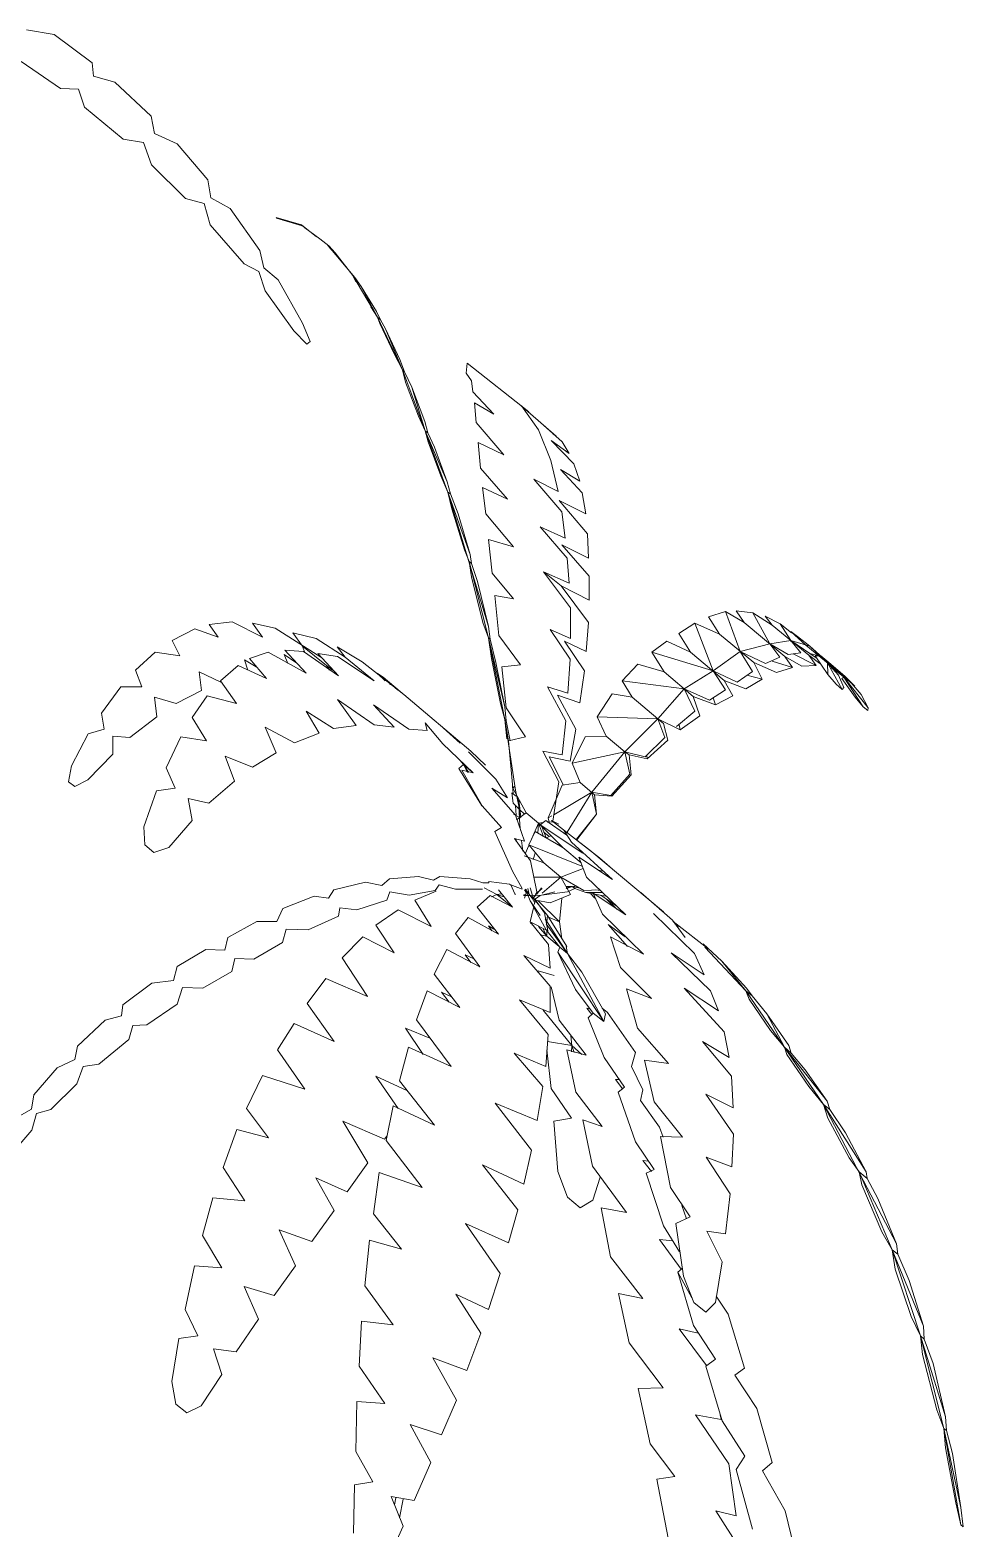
# Model space of a CAD drawing. Header units: inches. Extents: x 4 to 844, y 19 to 530.
# Drawn here: x 535.96 to 541.65, y 233.29 to 242.42 of the extents above; entities that cross this region are included whole.
import ezdxf

# ---------------------------------------------------------------- set-up
doc = ezdxf.new("R2010")
doc.units = ezdxf.units.IN
doc.header["$MEASUREMENT"] = 0
doc.layers.add('HH9B', color=103, linetype='Continuous')

msp = doc.modelspace()

# ---------------------------------------------------------------- linework, layer by layer
at = {"layer": 'HH9B', "lineweight": 0}
for p, q in [((536.11073, 242.39433), (535.9413, 242.42175)), ((536.34176, 242.222), (536.11073, 242.39433)), ((536.14924, 242.06533), (535.9105, 242.22983)), ((536.34947, 242.13975), (536.34176, 242.222)), ((536.34947, 242.13975), (536.48039, 242.1045)), ((536.25962, 242.06141), (536.14924, 242.06533)), ((536.25962, 242.06141), (536.29556, 241.95175)), ((536.70115, 241.89691), (536.48039, 242.1045)), ((536.53173, 241.75591), (536.29556, 241.95175)), ((536.72169, 241.79116), (536.70115, 241.89691)), ((536.72169, 241.79116), (536.86031, 241.7285)), ((536.65495, 241.73633), (536.53173, 241.75591)), ((536.65495, 241.73633), (536.70372, 241.59925)), ((537.04771, 241.50916), (536.86031, 241.7285)), ((536.70372, 241.59925), (536.91165, 241.39558)), ((537.06568, 241.3995), (537.04771, 241.50916)), ((536.91165, 241.39558), (537.0246, 241.36425)), ((537.06568, 241.3995), (537.18376, 241.33291)), ((537.06054, 241.235), (537.0246, 241.36425)), ((537.36346, 241.07833), (537.18376, 241.33291)), ((537.26847, 240.99608), (537.06054, 241.235)), ((537.46357, 241.27808), (537.46614, 241.27416)), ((537.61759, 241.235), (537.46357, 241.27808)), ((537.46614, 241.27416), (537.62273, 241.22716)), ((537.61759, 241.235), (537.50464, 241.26241)), ((537.63813, 241.21541), (537.61759, 241.235)), ((537.61759, 241.235), (537.71001, 241.16058)), ((537.62273, 241.22716), (537.61759, 241.235)), ((537.73055, 241.14883), (537.63813, 241.21541)), ((537.65867, 241.20366), (537.65353, 241.20366)), ((537.78445, 241.10575), (537.73055, 241.14883)), ((537.38913, 240.97258), (537.36346, 241.07833)), ((537.77419, 241.11358), (537.94361, 240.91383)), ((537.79729, 241.08616), (537.77419, 241.11358)), ((537.82296, 241.06266), (537.78445, 241.10575)), ((537.93078, 240.92558), (537.82296, 241.06266)), ((537.26847, 240.99608), (537.35832, 240.94908)), ((537.35832, 240.94908), (537.39683, 240.83158)), ((537.47641, 240.89816), (537.38913, 240.97258)), ((537.6253, 240.63575), (537.47641, 240.89816)), ((538.08223, 240.671), (537.93078, 240.92558)), ((537.93078, 240.92558), (537.94875, 240.88641)), ((537.94361, 240.91383), (537.93078, 240.92558)), ((537.94361, 240.91383), (537.98212, 240.859)), ((538.07453, 240.70625), (537.98212, 240.859)), ((537.98212, 240.859), (538.08223, 240.671)), ((537.39683, 240.83158), (537.57139, 240.58875)), ((538.04116, 240.73366), (538.08223, 240.671)), ((538.1002, 240.65533), (538.07453, 240.70625)), ((538.08223, 240.671), (538.1002, 240.65533)), ((538.09507, 240.63183), (538.08223, 240.671)), ((538.23369, 240.34983), (538.08223, 240.671)), ((537.57139, 240.58875), (537.65097, 240.5065)), ((537.6253, 240.63575), (537.6715, 240.52216)), ((538.09507, 240.63183), (538.18235, 240.44775)), ((538.1002, 240.65533), (538.13101, 240.6005)), ((538.21829, 240.4125), (538.13101, 240.6005)), ((538.13101, 240.6005), (538.23369, 240.34983)), ((537.6715, 240.52216), (537.65097, 240.5065)), ((538.18235, 240.44775), (538.23369, 240.34983)), ((538.24653, 240.33808), (538.21829, 240.4125)), ((538.6286, 240.39135), (538.62132, 240.33024)), ((539.00381, 240.09524), (538.6286, 240.39135)), ((538.24653, 240.33808), (538.23369, 240.34983)), ((538.23369, 240.34983), (538.37231, 239.97774)), ((538.25166, 240.27541), (538.23369, 240.34983)), ((538.29017, 240.24408), (538.24653, 240.33808)), ((538.65464, 240.28363), (538.62132, 240.33024)), ((538.25166, 240.27541), (538.33124, 240.06783)), ((538.36974, 240.03649), (538.29017, 240.24408)), ((538.37231, 239.97774), (538.29017, 240.24408)), ((538.65464, 240.28363), (538.66239, 240.21666)), ((538.79074, 240.07958), (538.66239, 240.21666)), ((538.79074, 240.07958), (538.67266, 240.15008)), ((538.67266, 240.15008), (538.68293, 240.02866)), ((539.06347, 239.98401), (538.95817, 240.13006)), ((539.17067, 239.94641), (538.96787, 240.12266)), ((538.33124, 240.06783), (538.37231, 239.97774)), ((538.38771, 239.96599), (538.36974, 240.03649)), ((538.68293, 240.02866), (538.85235, 239.83283)), ((539.20661, 239.91116), (539.07569, 240.02866)), ((538.51093, 239.60566), (538.37231, 239.97774)), ((538.37231, 239.97774), (538.5058, 239.66833)), ((538.37231, 239.97774), (538.38771, 239.96599)), ((538.39028, 239.91116), (538.37231, 239.97774)), ((538.42879, 239.87983), (538.38771, 239.96599)), ((539.13705, 239.79691), (539.06347, 239.98401)), ((539.1527, 239.95816), (539.17067, 239.94641)), ((538.39028, 239.91116), (538.46729, 239.70358)), ((538.5058, 239.66833), (538.42879, 239.87983)), ((538.69576, 239.90724), (538.85235, 239.83283)), ((538.7086, 239.75058), (538.69576, 239.90724)), ((539.27848, 239.77799), (539.13986, 239.91899)), ((539.13986, 239.91899), (539.25025, 239.84066)), ((539.25025, 239.84066), (539.20661, 239.91116)), ((538.7086, 239.75058), (538.87289, 239.56258)), ((539.1835, 239.60958), (539.13705, 239.79691)), ((539.31442, 239.67224), (539.27848, 239.77799)), ((538.46729, 239.70358), (538.51093, 239.60566)), ((538.52633, 239.59391), (538.5058, 239.66833)), ((539.03461, 239.68399), (539.1835, 239.60958)), ((539.03461, 239.68399), (539.20404, 239.48424)), ((539.32983, 239.60174), (539.19634, 239.74274)), ((539.19634, 239.74274), (539.31442, 239.67224)), ((538.52633, 239.59391), (538.51093, 239.60566)), ((538.51093, 239.60566), (538.64699, 239.22574)), ((538.51093, 239.60566), (538.75737, 238.78708)), ((538.53404, 239.50383), (538.51093, 239.60566)), ((538.57254, 239.47249), (538.52633, 239.59391)), ((538.72143, 239.63308), (538.87289, 239.56258)), ((538.74197, 239.47249), (538.72143, 239.63308)), ((539.35036, 239.47249), (539.32983, 239.60174)), ((538.61105, 239.25316), (538.53404, 239.50383)), ((539.36063, 239.35108), (539.18864, 239.55474)), ((539.18864, 239.55474), (539.35036, 239.47249)), ((539.20404, 239.48424), (539.22458, 239.32366)), ((538.57254, 239.47249), (538.64699, 239.22574)), ((538.91139, 239.27274), (538.74197, 239.47249)), ((539.07312, 239.39416), (539.23741, 239.20224)), ((539.22458, 239.32366), (539.07312, 239.39416)), ((538.91139, 239.27274), (538.75737, 239.31583)), ((538.78047, 239.11216), (538.75737, 239.31583)), ((539.36833, 239.20224), (539.36063, 239.35108)), ((538.63929, 239.18266), (538.61105, 239.25316)), ((538.65469, 239.17091), (538.64699, 239.22574)), ((539.3709, 239.09258), (539.20404, 239.28449)), ((539.20404, 239.28449), (539.36833, 239.20224)), ((539.23741, 239.20224), (539.25025, 239.04949)), ((538.63929, 239.18266), (538.65469, 239.17091)), ((538.63929, 239.18266), (538.75737, 238.71658)), ((538.63929, 239.18266), (538.65469, 239.08866)), ((538.69063, 239.06124), (538.65469, 239.17091)), ((538.91139, 238.95549), (538.78047, 239.11216)), ((539.09366, 239.11999), (539.25795, 238.90066)), ((539.25025, 239.04949), (539.09366, 239.11999)), ((539.20147, 239.03383), (539.09879, 239.11608)), ((538.724, 238.81058), (538.65469, 239.08866)), ((538.75737, 238.78708), (538.69063, 239.06124)), ((539.36833, 238.81058), (539.20147, 239.03383)), ((539.20147, 239.03383), (539.3709, 238.94766)), ((539.3709, 238.94766), (539.3709, 239.09258)), ((538.91139, 238.95549), (538.79588, 238.97508)), ((538.79588, 238.97508), (538.82155, 238.73224)), ((539.25795, 238.90066), (539.25795, 238.71266)), ((540.09994, 238.84583), (540.20263, 238.87716)), ((540.16669, 238.74008), (540.09994, 238.84583)), ((540.20263, 238.87716), (540.31558, 238.81058)), ((540.20263, 238.87716), (540.29247, 238.63433)), ((540.31558, 238.81058), (540.2668, 238.88108)), ((540.2668, 238.88108), (540.36949, 238.86933)), ((540.48757, 238.79491), (540.36949, 238.86933)), ((540.36949, 238.86933), (540.47217, 238.68133)), ((540.48757, 238.79491), (540.44393, 238.84974)), ((540.44393, 238.84974), (540.53634, 238.80274)), ((536.96813, 238.77141), (536.82951, 238.70091)), ((537.10932, 238.72049), (536.96813, 238.77141)), ((537.1966, 238.81449), (537.05541, 238.79883)), ((537.05541, 238.79883), (537.10932, 238.72049)), ((537.38143, 238.72049), (537.1966, 238.81449)), ((537.45844, 238.77533), (537.31982, 238.80666)), ((537.31982, 238.80666), (537.38143, 238.72049)), ((537.73568, 238.59908), (537.45844, 238.77533)), ((537.70744, 238.71266), (537.56625, 238.74791)), ((537.56625, 238.74791), (537.6253, 238.66566)), ((538.75737, 238.71658), (538.724, 238.81058)), ((538.76764, 238.70874), (538.75737, 238.78708)), ((539.25795, 238.71266), (539.13473, 238.76749)), ((539.13473, 238.76749), (539.25538, 238.58733)), ((539.36833, 238.81058), (539.35293, 238.63433)), ((539.91768, 238.74399), (540.01523, 238.80666)), ((539.98956, 238.63041), (539.91768, 238.74399)), ((540.12818, 238.51683), (540.01523, 238.80666)), ((540.01523, 238.80666), (540.16669, 238.74008)), ((540.31558, 238.81058), (540.56458, 238.60299)), ((540.60052, 238.70091), (540.48757, 238.79491)), ((540.53634, 238.80274), (540.60566, 238.74791)), ((540.53634, 238.80274), (540.60052, 238.70091)), ((540.60052, 238.75574), (540.69294, 238.67349)), ((540.64159, 238.72441), (540.60052, 238.75574)), ((536.82951, 238.70091), (536.87571, 238.60691)), ((537.6253, 238.66566), (537.77162, 238.54816)), ((537.63813, 238.62649), (537.6253, 238.66566)), ((537.88457, 238.59908), (537.70744, 238.71266)), ((537.98725, 238.57166), (537.8358, 238.66174)), ((537.8358, 238.66174), (537.88457, 238.59908)), ((538.75737, 238.71658), (538.76764, 238.70874)), ((538.75737, 238.71658), (538.77534, 238.59124)), ((538.85749, 238.21916), (538.75737, 238.71658)), ((538.75737, 238.71658), (538.85749, 238.29749)), ((538.80358, 238.56774), (538.76764, 238.70874)), ((538.82155, 238.73224), (538.95247, 238.55208)), ((539.35293, 238.63433), (539.22201, 238.69699)), ((539.22201, 238.69699), (539.34266, 238.51683)), ((539.84581, 238.69699), (539.75339, 238.63041)), ((539.98956, 238.63041), (539.84581, 238.69699)), ((540.37462, 238.56774), (540.16669, 238.74008)), ((540.29247, 238.63433), (540.47217, 238.68133)), ((540.47217, 238.68133), (540.60052, 238.70091)), ((540.47217, 238.68133), (540.53378, 238.59908)), ((540.58512, 238.61474), (540.47217, 238.68133)), ((540.60052, 238.69699), (540.60052, 238.70091)), ((540.60052, 238.70091), (540.66213, 238.62649)), ((540.60052, 238.70091), (540.75455, 238.59516)), ((540.60052, 238.70091), (540.71604, 238.66566)), ((540.61079, 238.68916), (540.60052, 238.69699)), ((540.61592, 238.68916), (540.60822, 238.68916)), ((540.60822, 238.68916), (540.61079, 238.68916)), ((540.71091, 238.61083), (540.62106, 238.68524)), ((540.71604, 238.66566), (540.64159, 238.72441)), ((540.86236, 238.53249), (540.69294, 238.67349)), ((540.71604, 238.66566), (540.81359, 238.57949)), ((540.71604, 238.66566), (540.82386, 238.56383)), ((536.72682, 238.63041), (536.60617, 238.52074)), ((536.87571, 238.60691), (536.72682, 238.63041)), ((537.27104, 238.58341), (537.29158, 238.52074)), ((537.27104, 238.58341), (537.34292, 238.54033)), ((537.30185, 238.59124), (537.4148, 238.63041)), ((537.40453, 238.46983), (537.30185, 238.59124)), ((537.4148, 238.63041), (537.64583, 238.50116)), ((537.51235, 238.61474), (537.53545, 238.55991)), ((537.51235, 238.61474), (537.58422, 238.56774)), ((537.51748, 238.64216), (537.63043, 238.63433)), ((537.64583, 238.50116), (537.51748, 238.64216)), ((537.8435, 238.48549), (537.63043, 238.63433)), ((537.71771, 238.62258), (537.8435, 238.48549)), ((537.83836, 238.60299), (537.71771, 238.62258)), ((537.83836, 238.60299), (538.0617, 238.45416)), ((537.88457, 238.59908), (538.0617, 238.45416)), ((538.24139, 238.37191), (537.98725, 238.57166)), ((538.83182, 238.31708), (538.77534, 238.59124)), ((538.80358, 238.56774), (538.85749, 238.29749)), ((539.24255, 238.37974), (539.25538, 238.58733)), ((539.75339, 238.63041), (539.82784, 238.50899)), ((539.75339, 238.63041), (540.12818, 238.51683)), ((540.19493, 238.45808), (539.98956, 238.63041)), ((540.12818, 238.51683), (540.29247, 238.63433)), ((540.4465, 238.55991), (540.29247, 238.63433)), ((540.29247, 238.63433), (540.36692, 238.51291)), ((540.42596, 238.46591), (540.37462, 238.56774)), ((540.37462, 238.56774), (540.51324, 238.50508)), ((540.53378, 238.59908), (540.4465, 238.55991)), ((540.61079, 238.53641), (540.48757, 238.57558)), ((540.61079, 238.53641), (540.56458, 238.60299)), ((540.56458, 238.60299), (540.66727, 238.54424)), ((540.66213, 238.62649), (540.58512, 238.61474)), ((540.75455, 238.54816), (540.61592, 238.61866)), ((540.75455, 238.54816), (540.71091, 238.61083)), ((540.71091, 238.61083), (540.77765, 238.55991)), ((540.77251, 238.60691), (540.71604, 238.62258)), ((540.78278, 238.60691), (540.74941, 238.60691)), ((540.74941, 238.60691), (540.82642, 238.49333)), ((540.84439, 238.55599), (540.78278, 238.60691)), ((540.86236, 238.53249), (540.81359, 238.57949)), ((540.8906, 238.48941), (540.82386, 238.56383)), ((540.82386, 238.56383), (540.9137, 238.40324)), ((540.82386, 238.56383), (540.82642, 238.49333)), ((536.60617, 238.52074), (536.64468, 238.41891)), ((536.9938, 238.50899), (537.12729, 238.44633)), ((537.0092, 238.39541), (536.9938, 238.50899)), ((537.12472, 238.45416), (537.23254, 238.54816)), ((537.23254, 238.54816), (537.40453, 238.46983)), ((537.77162, 238.54816), (537.78959, 238.52074)), ((537.80756, 238.52074), (537.77162, 238.54816)), ((538.07967, 238.50116), (538.12844, 238.45416)), ((538.1156, 238.47766), (538.07967, 238.50116)), ((538.1156, 238.47766), (538.23112, 238.37974)), ((538.20289, 238.39933), (538.1156, 238.47766)), ((538.83952, 238.54033), (538.95247, 238.55208)), ((538.86519, 238.28966), (538.83952, 238.54033)), ((539.34266, 238.51683), (539.31442, 238.32099)), ((539.66868, 238.55599), (539.5737, 238.45416)), ((539.82784, 238.50899), (539.66868, 238.55599)), ((540.00496, 238.36016), (539.82784, 238.50899)), ((539.95105, 238.40716), (540.12818, 238.51683)), ((540.12818, 238.51683), (540.20263, 238.39933)), ((540.2745, 238.44633), (540.12818, 238.51683)), ((540.36692, 238.51291), (540.2745, 238.44633)), ((540.33355, 238.48941), (540.42596, 238.46591)), ((540.51324, 238.50508), (540.61079, 238.53641)), ((540.66727, 238.54424), (540.75455, 238.54816)), ((540.82642, 238.49333), (540.87776, 238.43458)), ((540.84439, 238.55599), (540.8829, 238.51291)), ((540.93167, 238.48158), (540.84439, 238.55599)), ((540.84953, 238.53249), (540.8829, 238.51291)), ((540.99072, 238.42283), (540.85979, 238.53641)), ((540.85979, 238.53641), (540.86236, 238.53249)), ((540.8829, 238.51291), (540.86236, 238.51683)), ((540.8829, 238.51291), (540.88033, 238.51291)), ((540.88033, 238.51291), (540.96761, 238.44241)), ((540.92397, 238.41499), (540.8906, 238.48941)), ((540.91114, 238.46983), (540.92397, 238.47766)), ((540.99328, 238.35624), (540.91114, 238.46983)), ((540.92397, 238.47766), (541.07286, 238.28966)), ((540.92397, 238.47766), (541.04206, 238.29749)), ((540.99072, 238.42283), (540.93167, 238.48158)), ((536.51632, 238.41891), (536.39824, 238.25833)), ((536.64468, 238.41891), (536.51632, 238.41891)), ((537.0092, 238.39541), (536.85518, 238.31708)), ((537.22227, 238.31708), (537.12472, 238.45416)), ((538.15411, 238.43849), (538.15925, 238.43066)), ((539.11676, 238.41891), (539.22971, 238.21133)), ((539.11676, 238.41891), (539.24255, 238.37974)), ((539.5737, 238.45416), (539.95105, 238.40716)), ((539.5737, 238.45416), (539.63274, 238.35624)), ((539.78933, 238.22308), (539.95105, 238.40716)), ((539.95105, 238.40716), (540.01523, 238.27008)), ((540.10508, 238.33666), (539.95105, 238.40716)), ((540.20263, 238.39933), (540.10508, 238.33666)), ((540.24627, 238.36408), (540.19493, 238.45808)), ((540.19493, 238.45808), (540.32585, 238.40716)), ((540.42596, 238.46591), (540.32585, 238.40716)), ((540.87776, 238.43458), (540.9137, 238.40324)), ((540.9137, 238.40324), (540.92397, 238.41499)), ((541.02922, 238.37191), (540.96761, 238.44241)), ((536.72169, 238.35624), (536.85518, 238.31708)), ((536.72169, 238.35624), (536.73709, 238.23483)), ((536.95273, 238.23091), (537.04257, 238.36408)), ((537.04257, 238.36408), (537.22227, 238.31708)), ((537.83836, 238.34058), (538.0617, 238.18783)), ((537.95131, 238.18391), (537.83836, 238.34058)), ((538.05656, 238.30924), (538.18235, 238.17216)), ((538.05656, 238.30924), (538.2722, 238.16041)), ((538.64955, 238.02724), (538.24139, 238.37191)), ((538.85749, 238.21916), (538.83182, 238.31708)), ((538.86519, 238.21133), (538.85749, 238.29749)), ((538.98327, 238.11341), (538.86519, 238.28966)), ((539.31442, 238.32099), (539.17837, 238.36799)), ((539.17837, 238.36799), (539.29132, 238.16041)), ((539.51209, 238.37583), (539.41967, 238.23483)), ((539.63274, 238.35624), (539.51209, 238.37583)), ((539.78933, 238.22308), (539.63274, 238.35624)), ((540.04604, 238.24266), (540.00496, 238.36016)), ((540.00496, 238.36016), (540.14102, 238.30924)), ((540.14102, 238.30924), (540.12818, 238.35233)), ((540.14102, 238.30924), (540.24627, 238.36408)), ((541.04206, 238.29749), (540.99328, 238.35624)), ((541.07286, 238.28966), (541.02922, 238.37191)), ((541.04206, 238.29749), (541.07029, 238.27399)), ((541.07029, 238.27399), (541.07286, 238.28966)), ((536.39824, 238.25833), (536.41621, 238.16041)), ((536.73709, 238.23483), (536.5728, 238.10949)), ((537.04001, 238.08991), (536.95273, 238.23091)), ((537.81269, 238.16433), (537.64583, 238.27008)), ((537.72541, 238.13691), (537.64583, 238.27008)), ((538.48013, 238.07033), (538.37231, 238.19958)), ((538.38515, 238.15258), (538.37231, 238.19958)), ((538.85749, 238.21916), (538.86519, 238.21133)), ((538.85749, 238.21916), (538.88059, 238.08991)), ((538.87032, 238.10166), (538.85749, 238.21916)), ((538.85749, 238.21916), (538.92166, 237.78832)), ((538.89086, 238.08991), (538.86519, 238.21133)), ((539.22971, 238.21133), (539.20661, 238.00374)), ((539.41967, 238.23483), (539.47615, 238.11733)), ((539.41967, 238.23483), (539.78933, 238.22308)), ((539.5891, 238.02333), (539.78933, 238.22308)), ((539.79446, 238.21916), (539.78933, 238.22308)), ((539.78933, 238.22308), (539.92538, 238.15649)), ((539.78933, 238.22308), (539.83297, 238.10949)), ((539.82527, 238.19566), (539.79446, 238.21916)), ((539.85094, 238.09383), (539.82527, 238.19566)), ((540.01523, 238.27008), (539.90485, 238.17608)), ((539.92538, 238.15649), (540.04604, 238.24266)), ((536.21598, 237.93716), (536.31866, 238.13299)), ((536.31866, 238.13299), (536.41621, 238.16041)), ((536.46755, 238.11733), (536.5728, 238.10949)), ((536.46755, 238.11733), (536.46755, 238.00766)), ((536.79357, 237.92541), (536.88341, 238.11341)), ((536.88341, 238.11341), (537.04001, 238.08991)), ((537.39683, 238.17216), (537.46357, 238.01549)), ((537.39683, 238.17216), (537.57652, 238.07816)), ((537.57652, 238.07816), (537.72541, 238.13691)), ((537.95131, 238.18391), (537.81269, 238.16433)), ((538.18235, 238.17216), (538.0617, 238.18783)), ((538.38515, 238.15258), (538.2722, 238.16041)), ((538.58538, 238.07424), (538.48269, 238.16824)), ((538.98327, 238.11341), (538.88059, 238.08991)), ((539.29132, 238.16041), (539.25538, 237.96458)), ((539.3478, 238.11341), (539.26822, 237.95283)), ((539.47615, 238.11733), (539.3478, 238.11341)), ((539.5891, 238.02333), (539.47615, 238.11733)), ((539.83297, 238.10949), (539.71232, 237.99199)), ((539.92538, 238.15649), (539.92025, 238.18783)), ((537.46357, 238.01549), (537.31982, 237.92932)), ((538.66496, 237.89407), (538.48013, 238.07033)), ((538.80358, 237.85491), (538.63672, 238.02333)), ((538.64955, 238.02724), (538.7394, 237.94108)), ((538.88059, 238.08991), (538.90626, 237.80007)), ((539.20661, 238.00374), (539.08852, 238.02724)), ((539.08852, 238.02724), (539.18607, 237.83924)), ((539.5891, 238.02333), (539.26822, 237.95283)), ((539.38887, 237.77657), (539.5891, 238.02333)), ((539.71232, 237.99199), (539.5891, 238.02333)), ((539.6199, 237.88624), (539.5891, 238.02333)), ((539.61477, 238.00374), (539.59167, 238.01941)), ((539.72515, 237.98024), (539.85094, 238.09383)), ((536.19801, 237.83924), (536.21598, 237.93716)), ((536.46755, 238.00766), (536.31609, 237.85099)), ((536.84748, 237.80007), (536.79357, 237.92541)), ((537.31982, 237.92932), (537.15296, 237.99591)), ((537.15296, 237.99591), (537.20943, 237.84316)), ((538.60591, 237.94499), (538.57768, 237.92149)), ((538.58281, 237.97241), (538.60591, 237.94499)), ((538.60591, 237.94499), (538.63672, 237.89799)), ((538.62902, 237.89799), (538.60591, 237.94499)), ((538.60591, 237.94499), (538.65469, 237.90191)), ((539.25538, 237.96458), (539.12703, 237.99199)), ((539.12703, 237.99199), (539.21431, 237.81966)), ((539.26822, 237.95283), (539.31699, 237.83532)), ((539.6276, 237.88232), (539.61477, 238.00374)), ((539.61477, 238.00374), (539.72515, 237.98024)), ((539.72515, 237.98024), (539.72259, 237.99983)), ((536.19801, 237.83924), (536.23652, 237.81182)), ((536.23652, 237.81182), (536.31609, 237.85099)), ((537.20943, 237.84316), (537.05284, 237.70999)), ((538.7163, 237.69824), (538.57768, 237.92149)), ((538.59565, 237.90974), (538.66496, 237.89407)), ((538.71886, 237.69432), (538.59565, 237.90974)), ((538.63672, 237.89799), (538.62902, 237.89799)), ((538.87289, 237.74132), (538.80358, 237.85491)), ((539.18607, 237.83924), (539.15013, 237.60032)), ((539.31699, 237.83532), (539.20661, 237.81966)), ((539.40427, 237.76091), (539.31699, 237.83532)), ((539.50439, 237.75699), (539.6199, 237.88624)), ((539.50952, 237.75307), (539.6276, 237.88232)), ((536.65751, 237.56507), (536.73453, 237.78441)), ((536.73453, 237.78441), (536.84748, 237.80007)), ((538.87289, 237.74132), (538.77791, 237.80007)), ((538.77791, 237.80007), (538.92166, 237.63557)), ((538.90113, 237.77266), (538.9268, 237.75307)), ((538.90883, 237.70999), (538.90113, 237.77266)), ((538.90369, 237.80007), (538.90369, 237.81574)), ((538.90626, 237.80007), (538.91653, 237.81182)), ((538.98841, 237.65124), (538.90626, 237.80007)), ((538.90883, 237.76482), (538.90626, 237.79616)), ((538.9422, 237.69041), (538.92166, 237.78832)), ((538.93193, 237.75307), (538.9422, 237.69041)), ((539.20661, 237.81966), (539.12189, 237.61991)), ((539.15527, 237.63949), (539.38887, 237.77657)), ((539.23741, 237.53374), (539.38887, 237.77657)), ((539.38887, 237.77657), (539.50439, 237.75699)), ((539.38887, 237.77657), (539.41711, 237.64341)), ((539.41711, 237.64341), (539.40427, 237.76091)), ((539.40427, 237.76091), (539.50952, 237.75307)), ((539.50952, 237.75307), (539.50952, 237.76091)), ((539.50952, 237.76091), (539.50952, 237.75307)), ((537.05284, 237.70999), (536.92705, 237.73741)), ((536.95273, 237.60424), (536.92705, 237.73741)), ((538.7163, 237.69432), (538.7163, 237.69824)), ((538.71886, 237.69432), (538.7163, 237.69432)), ((538.83695, 237.56116), (538.71886, 237.69432)), ((538.9422, 237.67474), (538.90883, 237.70999)), ((538.92166, 237.69432), (538.9268, 237.63557)), ((538.92936, 237.60816), (538.98841, 237.65124)), ((538.95503, 237.62382), (538.9422, 237.72957)), ((538.94733, 237.68649), (538.9422, 237.69041)), ((538.9422, 237.69041), (538.9499, 237.61991)), ((538.9422, 237.69041), (538.9499, 237.57682)), ((538.94733, 237.67082), (538.9422, 237.67474)), ((538.97814, 237.64341), (538.94733, 237.67082)), ((539.06285, 237.58857), (538.98841, 237.65124)), ((536.65751, 237.56507), (536.66265, 237.45541)), ((536.80897, 237.43974), (536.95273, 237.60424)), ((538.79588, 237.53766), (538.83695, 237.56116)), ((538.91139, 237.64341), (538.94477, 237.62382)), ((538.92166, 237.63557), (538.97814, 237.47891)), ((538.9499, 237.61991), (538.95503, 237.62382)), ((538.9499, 237.57682), (538.95247, 237.54549)), ((539.01921, 237.49066), (539.06285, 237.58857)), ((539.05772, 237.52591), (539.06285, 237.58857)), ((539.09109, 237.59249), (539.06285, 237.58857)), ((539.06285, 237.58857), (539.09366, 237.50632)), ((539.06285, 237.58857), (539.07569, 237.57682)), ((539.10649, 237.60424), (539.07312, 237.57682)), ((539.07312, 237.57682), (539.21174, 237.43974)), ((539.07312, 237.57682), (539.33239, 237.40449)), ((539.08595, 237.56116), (539.10906, 237.49849)), ((539.23484, 237.51416), (539.10649, 237.60424)), ((539.145, 237.59641), (539.11676, 237.59249)), ((539.12189, 237.61991), (539.145, 237.63166)), ((539.12959, 237.58466), (539.12189, 237.61991)), ((539.43508, 237.37707), (539.14243, 237.60424)), ((539.14243, 237.60424), (539.18607, 237.58074)), ((539.14756, 237.59641), (539.145, 237.59641)), ((539.15013, 237.60032), (539.14756, 237.59641)), ((539.29389, 237.49066), (539.41711, 237.64341)), ((539.41711, 237.64341), (539.29645, 237.48674)), ((538.90369, 237.29482), (538.79588, 237.53766)), ((538.97814, 237.47891), (538.91653, 237.49457)), ((538.91653, 237.49457), (539.01408, 237.35749)), ((538.9268, 237.47499), (538.9268, 237.49066)), ((538.96017, 237.48282), (538.96787, 237.41624)), ((539.04231, 237.53766), (539.00381, 237.45541)), ((539.21174, 237.43974), (539.04231, 237.53766)), ((539.12703, 237.50632), (539.09622, 237.53374)), ((539.10906, 237.49849), (539.1373, 237.51024)), ((539.21687, 237.54549), (539.26308, 237.47107)), ((539.21687, 237.54549), (539.37603, 237.42407)), ((539.22714, 237.51807), (539.22971, 237.52199)), ((539.26308, 237.47107), (539.51465, 237.24391)), ((536.71912, 237.40841), (536.66265, 237.45541)), ((536.71912, 237.40841), (536.80897, 237.43974)), ((538.97557, 237.38882), (539.09622, 237.34574)), ((538.98071, 237.40057), (539.00381, 237.45149)), ((539.09622, 237.34574), (539.00381, 237.45541)), ((539.00381, 237.45541), (539.32726, 237.32616)), ((539.02948, 237.36532), (539.04231, 237.40449)), ((539.18094, 237.45541), (539.18864, 237.45932)), ((539.18864, 237.45932), (539.18864, 237.45149)), ((539.18864, 237.45149), (539.1912, 237.45541)), ((539.20147, 237.44757), (539.20147, 237.44366)), ((539.20404, 237.44366), (539.20917, 237.43974)), ((539.20404, 237.43974), (539.20404, 237.44366)), ((539.32212, 237.34574), (539.21174, 237.43974)), ((539.30929, 237.38099), (539.3555, 237.25957)), ((539.30929, 237.38099), (539.51465, 237.24391)), ((539.37603, 237.42407), (539.82527, 237.04807)), ((539.43508, 237.37707), (539.52749, 237.29482)), ((538.90369, 237.29482), (538.96274, 237.18907)), ((539.01408, 237.35749), (539.05258, 237.16949)), ((539.09622, 237.34574), (539.19891, 237.25957)), ((539.33496, 237.31049), (539.19891, 237.25957)), ((539.42224, 237.30266), (539.45304, 237.29482)), ((537.81526, 237.18124), (538.00779, 237.22824)), ((538.00779, 237.22824), (538.1079, 237.20866)), ((538.15411, 237.24782), (538.1079, 237.20866)), ((538.15411, 237.24782), (538.33124, 237.26349)), ((538.33124, 237.26349), (538.42365, 237.23999)), ((538.46216, 237.26349), (538.42365, 237.23999)), ((538.43392, 237.17732), (538.45702, 237.21257)), ((538.55714, 237.18516), (538.45702, 237.21257)), ((538.64699, 237.24782), (538.46216, 237.26349)), ((538.64699, 237.24782), (538.724, 237.22432)), ((538.724, 237.22432), (538.75994, 237.22432)), ((538.80871, 237.15382), (538.7317, 237.19299)), ((538.75994, 237.22432), (538.75994, 237.23216)), ((538.75994, 237.23216), (538.88572, 237.21649)), ((538.88572, 237.21649), (538.89856, 237.20866)), ((538.9191, 237.15774), (538.89342, 237.21257)), ((538.96274, 237.18516), (538.89342, 237.21257)), ((539.02691, 237.14599), (539.01151, 237.19299)), ((539.19891, 237.25957), (539.03205, 237.25957)), ((539.05002, 237.15382), (539.08082, 237.19299)), ((539.08595, 237.16166), (539.19891, 237.25957)), ((539.19891, 237.25957), (539.25795, 237.15382)), ((539.34009, 237.17732), (539.19891, 237.25957)), ((539.26822, 237.20082), (539.22971, 237.20082)), ((539.28619, 237.20474), (539.23228, 237.19299)), ((539.23228, 237.19299), (539.23484, 237.18907)), ((539.23484, 237.18907), (539.26822, 237.20082)), ((539.30672, 237.19299), (539.26822, 237.20082)), ((539.26822, 237.20082), (539.28362, 237.18907)), ((539.59423, 237.02849), (539.3555, 237.25957)), ((537.50464, 237.06766), (537.69461, 237.14207)), ((537.69461, 237.14207), (537.78189, 237.13032)), ((537.81526, 237.18124), (537.78189, 237.13032)), ((537.95645, 237.05982), (538.13871, 237.11857)), ((538.13871, 237.11857), (538.15668, 237.16949)), ((538.15668, 237.16949), (538.27476, 237.14991)), ((538.27476, 237.14991), (538.43392, 237.17732)), ((538.43905, 237.17341), (538.30813, 237.11857)), ((538.30813, 237.11857), (538.40825, 236.95799)), ((538.72143, 237.18516), (538.55714, 237.18516)), ((538.68806, 237.07549), (538.76764, 237.14599)), ((538.76764, 237.14599), (538.90369, 237.07549)), ((538.80871, 237.15382), (538.77534, 237.13816)), ((538.83695, 237.15774), (538.80871, 237.15382)), ((538.90369, 237.07549), (538.80871, 237.15382)), ((538.80871, 237.15382), (538.85235, 237.13816)), ((538.90369, 237.07549), (538.81898, 237.18124)), ((538.92166, 237.15382), (538.9191, 237.15774)), ((538.97044, 237.14599), (539.01408, 237.14599)), ((538.99611, 237.14599), (538.973, 237.15382)), ((538.98841, 237.16557), (538.97814, 237.18124)), ((538.99097, 237.17341), (538.97814, 237.13032)), ((538.99097, 237.17341), (538.98071, 237.18516)), ((538.98841, 237.17341), (538.98841, 237.18516)), ((538.99097, 237.16557), (538.98841, 237.17341)), ((539.02435, 237.13032), (538.99097, 237.17341)), ((539.01151, 237.11466), (538.99097, 237.16557)), ((538.99867, 237.18907), (539.00638, 237.15382)), ((539.00638, 237.15382), (539.00638, 237.14991)), ((539.08082, 237.14991), (539.01151, 237.14599)), ((539.01151, 237.14599), (539.01921, 237.13816)), ((539.01151, 237.14599), (539.01408, 237.14207)), ((539.01151, 237.14599), (539.01664, 237.13816)), ((539.10906, 236.93841), (539.01151, 237.11466)), ((539.01151, 237.11466), (539.07312, 237.02457)), ((539.04745, 237.11857), (539.01408, 237.14207)), ((539.01408, 237.14207), (539.02178, 237.13816)), ((539.01921, 237.13816), (539.02178, 237.13816)), ((539.02178, 237.13816), (539.02948, 237.14207)), ((539.02178, 237.13816), (539.04488, 237.11857)), ((539.03461, 237.13032), (539.02178, 237.13816)), ((539.02435, 237.13424), (539.02691, 237.13424)), ((539.02435, 237.13032), (539.03975, 237.10291)), ((539.03461, 237.13032), (539.02691, 237.14599)), ((539.03205, 237.13032), (539.03205, 237.13032)), ((539.04231, 237.12249), (539.03205, 237.13032)), ((539.05258, 237.16949), (539.03461, 237.13032)), ((539.11676, 237.02457), (539.03461, 237.12641)), ((539.03718, 237.13816), (539.04488, 237.14599)), ((539.03718, 237.09116), (539.04488, 237.11857)), ((539.04231, 237.11857), (539.04488, 237.12641)), ((539.04231, 237.12249), (539.04231, 237.11857)), ((539.04488, 237.12641), (539.07312, 237.14599)), ((539.04488, 237.11857), (539.09879, 237.04024)), ((539.04488, 237.11857), (539.04745, 237.11857)), ((539.04745, 237.15774), (539.08595, 237.18907)), ((539.04745, 237.11857), (539.13473, 237.10291)), ((539.06028, 237.11466), (539.1912, 236.98541)), ((539.08082, 237.14991), (539.16297, 237.16949)), ((539.23998, 237.16949), (539.08082, 237.14991)), ((539.25795, 237.15382), (539.13473, 237.10291)), ((539.1912, 236.98541), (539.20404, 237.13032)), ((539.23998, 237.16949), (539.28362, 237.18907)), ((539.28362, 237.18907), (539.35036, 237.16557)), ((539.34009, 237.17732), (539.43251, 237.18124)), ((539.35036, 237.16557), (539.45048, 237.16557)), ((539.35036, 237.16557), (539.47101, 237.14207)), ((539.40684, 237.13032), (539.38117, 237.15774)), ((539.39657, 237.16166), (539.45304, 237.03241)), ((539.59423, 237.02849), (539.39657, 237.16166)), ((539.43764, 237.17732), (539.41197, 237.18124)), ((539.47615, 237.12641), (539.44534, 237.14599)), ((539.47615, 237.12641), (539.53519, 237.08332)), ((539.54032, 237.06374), (539.47615, 237.12641)), ((539.87918, 236.99716), (539.68665, 237.16557)), ((537.50464, 237.06766), (537.46871, 236.98932)), ((537.65867, 236.93841), (537.8435, 237.02066)), ((537.8435, 237.02066), (537.8512, 237.07157)), ((537.95645, 237.05982), (537.8512, 237.07157)), ((538.20802, 237.05982), (538.07196, 236.96582)), ((538.20802, 237.05982), (538.40825, 236.95799)), ((538.55714, 236.91491), (538.63415, 237.01282)), ((538.63415, 237.01282), (538.81898, 236.91099)), ((538.81898, 236.91099), (538.68806, 237.07549)), ((539.01151, 236.98541), (539.03205, 237.07157)), ((539.09879, 237.04024), (539.11933, 236.93057)), ((539.11419, 236.98541), (539.11676, 237.02457)), ((539.23484, 236.83657), (539.11676, 237.02457)), ((539.11933, 237.01674), (539.1912, 236.98541)), ((539.45304, 237.03241), (539.70205, 236.78957)), ((540.01266, 236.79349), (539.76366, 237.03632)), ((539.82527, 237.04807), (539.7996, 237.06374)), ((537.16836, 236.89141), (537.34549, 236.98932)), ((537.34549, 236.98932), (537.46871, 236.98932)), ((537.50208, 236.86007), (537.52518, 236.94232)), ((537.52518, 236.94232), (537.65867, 236.93841)), ((538.07196, 236.96582), (538.18235, 236.79741)), ((538.75737, 236.96191), (538.79074, 236.94232)), ((538.77791, 236.93057), (538.75737, 236.96191)), ((539.01151, 236.98541), (539.12446, 236.84832)), ((539.11933, 236.93057), (539.01151, 236.98541)), ((539.01664, 236.97366), (539.01664, 236.98149)), ((539.02435, 236.96582), (539.02178, 236.97757)), ((539.06285, 236.95799), (539.11419, 236.89924)), ((539.09109, 236.94232), (539.11419, 236.89924)), ((539.23998, 236.79349), (539.10392, 237.00499)), ((539.23998, 236.79349), (539.10906, 236.97366)), ((539.10906, 236.93841), (539.19377, 236.83266)), ((539.11419, 236.89924), (539.11419, 236.93057)), ((539.1912, 236.98541), (539.20404, 236.88357)), ((539.6045, 236.83657), (539.48642, 236.96974)), ((539.59167, 236.89532), (539.48642, 236.96974)), ((539.95619, 236.89141), (539.87918, 236.99716)), ((540.11278, 236.80916), (539.88431, 236.98932)), ((539.89458, 236.97366), (539.91768, 236.95799)), ((537.15039, 236.81307), (537.16836, 236.89141)), ((537.32752, 236.75824), (537.50208, 236.86007)), ((537.99239, 236.89532), (537.8666, 236.76607)), ((538.18235, 236.79741), (537.99239, 236.89532)), ((538.70603, 236.71124), (538.55714, 236.91491)), ((539.11419, 236.89924), (539.07312, 236.90707)), ((539.11419, 236.89924), (539.18864, 236.83657)), ((539.12446, 236.84832), (539.13473, 236.70341)), ((539.18094, 236.80132), (539.19377, 236.83266)), ((539.19377, 236.83266), (539.23998, 236.79349)), ((539.23228, 236.83266), (539.23484, 236.83657)), ((539.23998, 236.79349), (539.23228, 236.83657)), ((539.56343, 236.70732), (539.50182, 236.89532)), ((539.50182, 236.89532), (539.70205, 236.78957)), ((540.06657, 236.85224), (540.17952, 236.74649)), ((540.07684, 236.83266), (540.32585, 236.56632)), ((537.03487, 236.81699), (536.86031, 236.71516)), ((537.15039, 236.81307), (537.03487, 236.81699)), ((537.19403, 236.68382), (537.212, 236.76216)), ((537.32752, 236.75824), (537.212, 236.76216)), ((537.8666, 236.76607), (538.02062, 236.53107)), ((538.42622, 236.66816), (538.50323, 236.81699)), ((538.50323, 236.81699), (538.70603, 236.71124)), ((538.61618, 236.78566), (538.64955, 236.73866)), ((538.66496, 236.76216), (538.61618, 236.78566)), ((539.13473, 236.70341), (538.973, 236.78174)), ((538.973, 236.78174), (539.13473, 236.59374)), ((539.28875, 236.57416), (539.18094, 236.80132)), ((539.18094, 236.80132), (539.46075, 236.37832)), ((539.32726, 236.67991), (539.23998, 236.79349)), ((539.23998, 236.79349), (539.46075, 236.37832)), ((539.87148, 236.79741), (540.07171, 236.66424)), ((540.11021, 236.56632), (539.87148, 236.79741)), ((540.07171, 236.66424), (540.01266, 236.79349)), ((540.33098, 236.58199), (540.17952, 236.74649)), ((540.17952, 236.74649), (540.32585, 236.56632)), ((536.83721, 236.62899), (536.86031, 236.71516)), ((537.0169, 236.58199), (537.19403, 236.68382)), ((538.58281, 236.46449), (538.42622, 236.66816)), ((539.06028, 236.68774), (539.15783, 236.66032)), ((539.06028, 236.67599), (539.06028, 236.68774)), ((539.47101, 236.42532), (539.32726, 236.67991)), ((539.75082, 236.51932), (539.56343, 236.70732)), ((536.52916, 236.48016), (536.70629, 236.61332)), ((536.70629, 236.61332), (536.83721, 236.62899)), ((536.86031, 236.48407), (536.89368, 236.58591)), ((536.89368, 236.58591), (537.0169, 236.58199)), ((537.76648, 236.64074), (537.65353, 236.48799)), ((537.76648, 236.64074), (538.02062, 236.53107)), ((538.3184, 236.39007), (538.38515, 236.56632)), ((538.38515, 236.56632), (538.58281, 236.46449)), ((538.47243, 236.55849), (538.51863, 236.49582)), ((538.47243, 236.55849), (538.5289, 236.53107)), ((539.13473, 236.59374), (539.13473, 236.43316)), ((539.18864, 236.38616), (539.13986, 236.58982)), ((539.39657, 236.42924), (539.28875, 236.57416)), ((539.59937, 236.57807), (539.75082, 236.51932)), ((539.59937, 236.57807), (539.66611, 236.33916)), ((539.95105, 236.58199), (540.15899, 236.44491)), ((540.19493, 236.31566), (539.95105, 236.58199)), ((540.15899, 236.44491), (540.11021, 236.56632)), ((540.32585, 236.56632), (540.36435, 236.53499)), ((540.80075, 235.87307), (540.32585, 236.56632)), ((540.32585, 236.56632), (540.34638, 236.51541)), ((540.36435, 236.53499), (540.33098, 236.58199)), ((536.52146, 236.41357), (536.52916, 236.48016)), ((536.67548, 236.35874), (536.86031, 236.48407)), ((537.65353, 236.48799), (537.81783, 236.25691)), ((539.13473, 236.43316), (538.94733, 236.51149)), ((539.12189, 236.29999), (538.94733, 236.51149)), ((540.34638, 236.51541), (540.4773, 236.32349)), ((540.36435, 236.53499), (540.4542, 236.42532)), ((536.42134, 236.38616), (536.25192, 236.22949)), ((536.52146, 236.41357), (536.42134, 236.38616)), ((538.3184, 236.39007), (538.53147, 236.10416)), ((539.09109, 236.44882), (539.26565, 236.23341)), ((539.35293, 236.17466), (539.18864, 236.38616)), ((539.35806, 236.46057), (539.37347, 236.45666)), ((539.35806, 236.46057), (539.38887, 236.42141)), ((539.39657, 236.42924), (539.36576, 236.40182)), ((539.36576, 236.40182), (539.46331, 236.15899)), ((539.46075, 236.37832), (539.39657, 236.42924)), ((539.48385, 236.43316), (539.45048, 236.46057)), ((539.46075, 236.37832), (539.47101, 236.42532)), ((539.65328, 236.19032), (539.48385, 236.43316)), ((540.4542, 236.42532), (540.58769, 236.23341)), ((540.56202, 236.22166), (540.4542, 236.42532)), ((536.5651, 236.26866), (536.59077, 236.35482)), ((536.59077, 236.35482), (536.67548, 236.35874)), ((537.47127, 236.20599), (537.57395, 236.36657)), ((537.57395, 236.36657), (537.81783, 236.25691)), ((538.40055, 236.27649), (538.25166, 236.33916)), ((538.25166, 236.33916), (538.35948, 236.17857)), ((539.12189, 236.29999), (539.10649, 236.10416)), ((539.26565, 236.23341), (539.26051, 236.29216)), ((539.66611, 236.33916), (539.85607, 236.12374)), ((540.22573, 236.15899), (540.19493, 236.31566)), ((540.4773, 236.32349), (540.56202, 236.22166)), ((536.25192, 236.22949), (536.23652, 236.14724)), ((536.38284, 236.11982), (536.5651, 236.26866)), ((537.63813, 235.96707), (537.47127, 236.20599)), ((538.21572, 236.01799), (538.26963, 236.22166)), ((538.53147, 236.10416), (538.26963, 236.22166)), ((539.11419, 236.20599), (539.13986, 235.97099)), ((539.26565, 236.23341), (539.11676, 236.25691)), ((539.29132, 235.94749), (539.23484, 236.20599)), ((539.23484, 236.20599), (539.35293, 236.17466)), ((539.26308, 236.19424), (539.26565, 236.23341)), ((539.26565, 236.23341), (539.28105, 236.19032)), ((539.26565, 236.23341), (539.32726, 236.17857)), ((539.63017, 236.10416), (539.65328, 236.19032)), ((540.06144, 236.25691), (540.22573, 236.15899)), ((540.06144, 236.25691), (540.23857, 236.04541)), ((540.82129, 235.89266), (540.56202, 236.22166)), ((540.56202, 236.22166), (540.57742, 236.17857)), ((540.56202, 236.22166), (540.60309, 236.18641)), ((540.58769, 236.23341), (540.60309, 236.18641)), ((536.1287, 236.09632), (535.98751, 235.93182)), ((536.23652, 236.14724), (536.1287, 236.09632)), ((536.24935, 235.99841), (536.28786, 236.10416)), ((536.28786, 236.10416), (536.38284, 236.11982)), ((538.91396, 236.18641), (539.08852, 235.98274)), ((538.91396, 236.18641), (539.10649, 236.10416)), ((539.46331, 236.15899), (539.58653, 235.97882)), ((539.63017, 236.10416), (539.69948, 235.96316)), ((539.70975, 236.14332), (539.85607, 236.12374)), ((539.70975, 236.14332), (539.76879, 235.88874)), ((540.57742, 236.17857), (540.71091, 235.98274)), ((540.60309, 236.18641), (540.6878, 236.08457)), ((537.28388, 235.84957), (537.38143, 236.04932)), ((537.38143, 236.04932), (537.63813, 235.96707)), ((538.20802, 235.84957), (538.07196, 236.04541)), ((538.07196, 236.04541), (538.25936, 235.95924)), ((538.42879, 235.74774), (538.21572, 236.01799)), ((539.55316, 236.02582), (539.53262, 236.02582)), ((539.57626, 235.96707), (539.53262, 236.02582)), ((540.24883, 235.85349), (540.23857, 236.04541)), ((540.6878, 236.08457), (540.82129, 235.89266)), ((535.98751, 235.93182), (535.97211, 235.84566)), ((536.09019, 235.84174), (536.24935, 235.99841)), ((539.08852, 235.98274), (539.05515, 235.77516)), ((539.13986, 235.97099), (539.26308, 235.79082)), ((539.45048, 235.73991), (539.29132, 235.94749)), ((539.58653, 235.97882), (539.54803, 235.94749)), ((539.54803, 235.94749), (539.65328, 235.64591)), ((539.68408, 235.89657), (539.69948, 235.96316)), ((540.08197, 235.93574), (540.24883, 235.85349)), ((540.2514, 235.69291), (540.08197, 235.93574)), ((540.71091, 235.98274), (540.80075, 235.87307)), ((535.97211, 235.84566), (535.88226, 235.79474)), ((536.00291, 235.81824), (536.09019, 235.84174)), ((537.41736, 235.66941), (537.28388, 235.84957)), ((538.13357, 235.65374), (538.17721, 235.86524)), ((538.17721, 235.86524), (538.42879, 235.74774)), ((538.79844, 235.88091), (539.01921, 235.59499)), ((539.05515, 235.77516), (538.79844, 235.88091)), ((539.7996, 235.73599), (539.68408, 235.89657)), ((539.94079, 235.67332), (539.76879, 235.88874)), ((540.80075, 235.87307), (541.24485, 235.02315)), ((541.06003, 235.46182), (540.80075, 235.87307)), ((540.80075, 235.87307), (540.83926, 235.84174)), ((540.82642, 235.79082), (540.80075, 235.87307)), ((540.83926, 235.84174), (540.82129, 235.89266)), ((540.83926, 235.84174), (540.93424, 235.70074)), ((535.97467, 235.71641), (536.00291, 235.81824)), ((538.02319, 235.51666), (537.86917, 235.77124)), ((538.12331, 235.66157), (537.86917, 235.77124)), ((539.26308, 235.79082), (539.15527, 235.77124)), ((539.15527, 235.77124), (539.18094, 235.46574)), ((539.33239, 235.77907), (539.39144, 235.49707)), ((539.45048, 235.73991), (539.33239, 235.77907)), ((539.7996, 235.73599), (539.8227, 235.67332)), ((540.95734, 235.54799), (540.82642, 235.79082)), ((535.81552, 235.53232), (535.97467, 235.71641)), ((537.22483, 235.72032), (537.14012, 235.48924)), ((537.41736, 235.66941), (537.22483, 235.72032)), ((538.12331, 235.66157), (538.13871, 235.68116)), ((538.13357, 235.65374), (538.35434, 235.36782)), ((539.65328, 235.64591), (539.76879, 235.47749)), ((539.86634, 235.36782), (539.8073, 235.67724)), ((539.8073, 235.67724), (539.94079, 235.67332)), ((540.24113, 235.49315), (540.2514, 235.69291)), ((540.93424, 235.70074), (541.06003, 235.46182)), ((539.01921, 235.59499), (538.973, 235.3874)), ((540.23086, 235.32865), (540.08454, 235.55191)), ((540.24113, 235.49315), (540.08454, 235.55191)), ((541.01639, 235.46182), (540.95734, 235.54799)), ((537.14012, 235.48924), (537.27361, 235.28557)), ((537.8974, 235.3404), (538.02319, 235.51666)), ((538.05656, 235.20724), (538.0925, 235.4579)), ((538.0925, 235.4579), (538.35434, 235.36782)), ((538.973, 235.3874), (538.72143, 235.5049)), ((538.72143, 235.5049), (538.93706, 235.23074)), ((539.18094, 235.46574), (539.23998, 235.30907)), ((539.59937, 235.21507), (539.39144, 235.49707)), ((539.75082, 235.46574), (539.69948, 235.53232)), ((539.69948, 235.53232), (539.73285, 235.52841)), ((539.72002, 235.45399), (539.76879, 235.47749)), ((541.06516, 235.42265), (541.01639, 235.46182)), ((541.01639, 235.46182), (541.21918, 234.9879)), ((541.03436, 235.38349), (541.01639, 235.46182)), ((541.06516, 235.42265), (541.06003, 235.46182)), ((537.81783, 235.22682), (537.70487, 235.42657)), ((537.70487, 235.42657), (537.8974, 235.3404)), ((539.394, 235.28949), (539.43764, 235.43049)), ((539.82527, 235.13282), (539.72002, 235.45399)), ((539.86634, 235.36782), (539.98699, 235.18765)), ((541.15501, 235.09757), (541.03436, 235.38349)), ((541.1319, 235.30124), (541.06516, 235.42265)), ((537.01434, 235.07407), (537.07851, 235.30515)), ((537.07851, 235.30515), (537.27361, 235.28557)), ((539.31699, 235.24249), (539.23998, 235.30907)), ((539.394, 235.28949), (539.31699, 235.24249)), ((540.20263, 235.08582), (540.23086, 235.32865)), ((541.24485, 235.02315), (541.1319, 235.30124)), ((537.68177, 235.03882), (537.81783, 235.22682)), ((538.22856, 234.99182), (538.05656, 235.20724)), ((538.93706, 235.23074), (538.88059, 235.03099)), ((539.50182, 234.94482), (539.44534, 235.24249)), ((539.44534, 235.24249), (539.59937, 235.21507)), ((539.89971, 235.14849), (539.98699, 235.18765)), ((539.96389, 235.1759), (539.93565, 235.25815)), ((537.58166, 234.88999), (537.48154, 235.10932)), ((537.48154, 235.10932), (537.68177, 235.03882)), ((538.88059, 235.03099), (538.61875, 235.14849)), ((538.61875, 235.14849), (538.82925, 234.84299)), ((539.92282, 234.97615), (539.82527, 235.13282)), ((539.94592, 234.82732), (539.89971, 235.14849)), ((540.08968, 235.10149), (540.20263, 235.08582)), ((540.08968, 235.10149), (540.18209, 234.91349)), ((541.21918, 234.9879), (541.15501, 235.09757)), ((537.13242, 234.87824), (537.01434, 235.07407)), ((538.00522, 234.76857), (538.03346, 235.04665)), ((538.03346, 235.04665), (538.22856, 234.99182)), ((539.88174, 235.04274), (539.7996, 235.05057)), ((539.7996, 235.05057), (539.93309, 234.8704)), ((541.25256, 234.96049), (541.24485, 235.02315)), ((539.69948, 234.69024), (539.50182, 234.94482)), ((540.14102, 234.66674), (540.18209, 234.91349)), ((541.21918, 234.9879), (541.25256, 234.96049)), ((541.39118, 234.46307), (541.21918, 234.9879)), ((541.21918, 234.9879), (541.40915, 234.52182)), ((541.23715, 234.8704), (541.21918, 234.9879)), ((541.25256, 234.96049), (541.32187, 234.7999)), ((536.96556, 234.88999), (536.90909, 234.62365)), ((537.13242, 234.87824), (536.96556, 234.88999)), ((537.45074, 234.70982), (537.58166, 234.88999)), ((538.82925, 234.84299), (538.75737, 234.62365)), ((539.91255, 234.85082), (539.93822, 234.87432)), ((539.91255, 234.85082), (539.99726, 234.69415)), ((540.00753, 234.52574), (539.91255, 234.85082)), ((539.94592, 234.82732), (540.0101, 234.66674)), ((541.3347, 234.58057), (541.23715, 234.8704)), ((537.35575, 234.5649), (537.26847, 234.76465)), ((537.45074, 234.70982), (537.26847, 234.76465)), ((538.00522, 234.76857), (538.17721, 234.52965)), ((541.32187, 234.7999), (541.40915, 234.52182)), ((538.75737, 234.62365), (538.55971, 234.71765)), ((538.55971, 234.71765), (538.71116, 234.47874)), ((539.55059, 234.72157), (539.61477, 234.41999)), ((539.55059, 234.72157), (539.69948, 234.69024)), ((540.0101, 234.66674), (540.08197, 234.60799)), ((540.08197, 234.60799), (540.14102, 234.66674)), ((540.21803, 234.59624), (540.14615, 234.7059)), ((536.90909, 234.62365), (536.9861, 234.46307)), ((537.2197, 234.36515), (537.35575, 234.5649)), ((537.98468, 234.55315), (537.96928, 234.27899)), ((538.17721, 234.52965), (537.98468, 234.55315)), ((540.31814, 234.26724), (540.21803, 234.59624)), ((541.3347, 234.58057), (541.39118, 234.46307)), ((536.87058, 234.4474), (536.9861, 234.46307)), ((538.71116, 234.47874), (538.62645, 234.25157)), ((539.92025, 234.50615), (540.08711, 234.2829)), ((540.03577, 234.47874), (539.92025, 234.50615)), ((540.14102, 234.32207), (540.00753, 234.52574)), ((541.54263, 233.96957), (541.39118, 234.46307)), ((541.41428, 234.44349), (541.39118, 234.46307)), ((541.39118, 234.46307), (541.53237, 233.89907)), ((541.40401, 234.34949), (541.39118, 234.46307)), ((541.40915, 234.52182), (541.41428, 234.44349)), ((536.82694, 234.18499), (536.87058, 234.4474)), ((537.08108, 234.38474), (537.2197, 234.36515)), ((537.13242, 234.22807), (537.08108, 234.38474)), ((539.8227, 234.14582), (539.61477, 234.41999)), ((541.41428, 234.44349), (541.46819, 234.29465)), ((537.96928, 234.27899), (538.12587, 234.05182)), ((538.62645, 234.25157), (538.41852, 234.3299)), ((538.41852, 234.3299), (538.56227, 234.0714)), ((540.14102, 234.32207), (540.08197, 234.27899)), ((540.18209, 233.94607), (540.08197, 234.27899)), ((541.49129, 234.01265), (541.40401, 234.34949)), ((541.46819, 234.29465), (541.54263, 233.96957)), ((536.85261, 234.0479), (536.82694, 234.18499)), ((537.13242, 234.22807), (537.00663, 234.03615)), ((540.2591, 234.22415), (540.31814, 234.26724)), ((540.39259, 234.02049), (540.2591, 234.22415)), ((539.8227, 234.14582), (539.67124, 234.1419)), ((539.67124, 234.1419), (539.74312, 233.80507)), ((536.91935, 233.99307), (536.85261, 234.0479)), ((537.00663, 234.03615), (536.91935, 233.99307)), ((537.95645, 234.06357), (537.94875, 233.75807)), ((538.12587, 234.05182), (537.95645, 234.06357)), ((538.56227, 234.0714), (538.47243, 233.8599)), ((540.48757, 233.69149), (540.39259, 234.02049)), ((541.53237, 233.89907), (541.49129, 234.01265)), ((538.47243, 233.8599), (538.2799, 233.92257)), ((538.2799, 233.92257), (538.40568, 233.69149)), ((540.22316, 233.68365), (540.02037, 233.98132)), ((540.02037, 233.98132), (540.17696, 233.9539)), ((540.17696, 233.9539), (540.16926, 233.98132)), ((540.32071, 233.73065), (540.18209, 233.94607)), ((541.55033, 233.88732), (541.54263, 233.96957)), ((541.53237, 233.89907), (541.54263, 233.78157)), ((541.53237, 233.89907), (541.55033, 233.88732)), ((541.63761, 233.31157), (541.53237, 233.89907)), ((541.53237, 233.89907), (541.63761, 233.41732)), ((541.58627, 233.74632), (541.55033, 233.88732)), ((537.94875, 233.75807), (538.054, 233.57399)), ((539.89458, 233.60532), (539.74312, 233.80507)), ((540.2668, 233.6484), (540.32071, 233.73065)), ((541.54263, 233.78157), (541.60681, 233.44474)), ((541.63761, 233.41732), (541.58627, 233.74632)), ((538.40568, 233.69149), (538.30557, 233.4604)), ((540.2668, 233.3664), (540.22316, 233.68365)), ((540.2668, 233.6484), (540.36692, 233.28415)), ((540.42853, 233.64057), (540.48757, 233.69149)), ((540.42853, 233.64057), (540.56715, 233.39774)), ((537.93591, 233.26065), (537.94104, 233.5544)), ((537.94104, 233.5544), (538.054, 233.57399)), ((539.89458, 233.60532), (539.7842, 233.58965)), ((539.7842, 233.58965), (539.85351, 233.22932)), ((538.30557, 233.4604), (538.16438, 233.4839)), ((538.16438, 233.4839), (538.23882, 233.30374)), ((538.19262, 233.47607), (538.18492, 233.43299)), ((538.21572, 233.35465), (538.23882, 233.46824)), ((540.14358, 233.39774), (540.28991, 233.16665)), ((540.2668, 233.3664), (540.14358, 233.39774)), ((540.56715, 233.39774), (540.65186, 233.04523)), ((541.60681, 233.44474), (541.63761, 233.31157)), ((541.65045, 233.29982), (541.63761, 233.41732)), ((538.23882, 233.30374), (538.14128, 233.08832)), ((541.63761, 233.31157), (541.65045, 233.29982))]:
    msp.add_line(p, q, dxfattribs=at)

doc.saveas('drawing.dxf')
